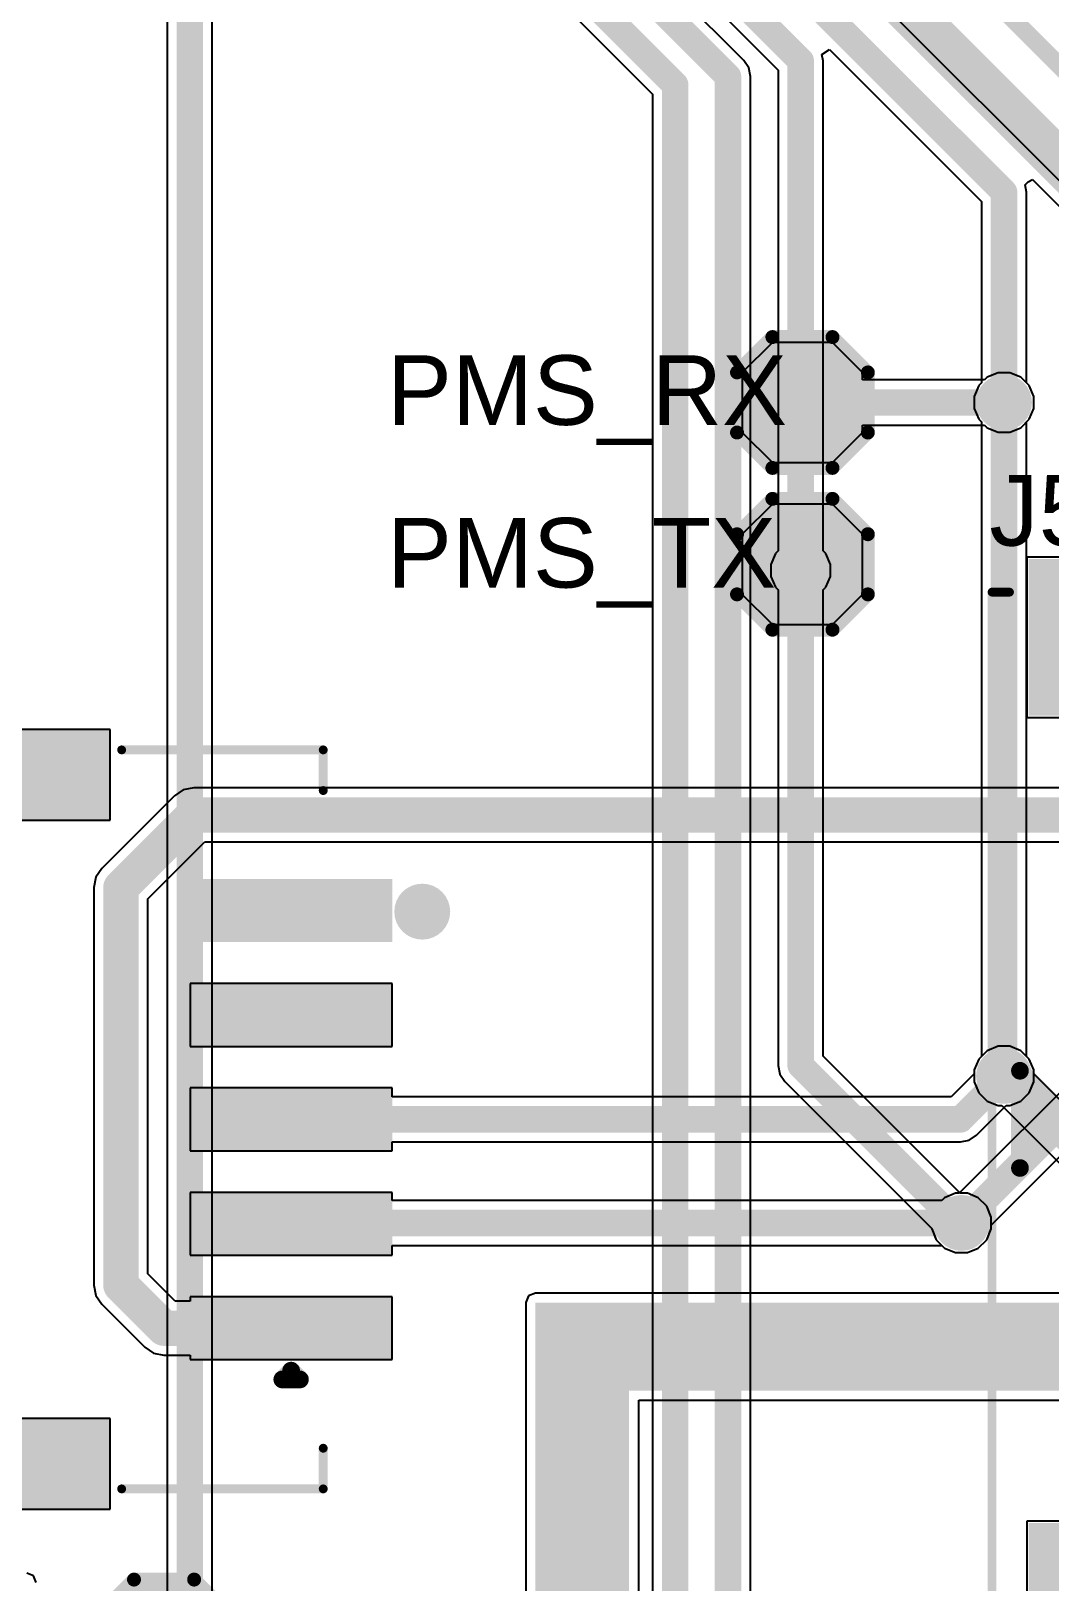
# Model space of a CAD drawing. Header units: millimetres. Extents: x -0.27 to 3.94, y -1.19 to 3.
# Drawn here: x 3.025 to 3.601, y 1.048 to 1.925 of the extents above; entities that cross this region are included whole.
import ezdxf

# ---------------------------------------------------------------- set-up
doc = ezdxf.new("R2010")
doc.units = ezdxf.units.MM
doc.header["$MEASUREMENT"] = 0
for name, color, linetype in [('BottomLayer', 5, 'Continuous'), ('BottomSolder', 6, 'Continuous'), ('Mechanical2', 216, 'Continuous'), ('TopLayer', 1, 'Continuous'), ('TopOverlay', 2, 'Continuous'), ('TopPaste', 8, 'Continuous'), ('TopSolder', 216, 'Continuous'), ('ViaHoleLayer', 16, 'Continuous')]:
    doc.layers.add(name, color=color, linetype=linetype)
doc.styles.add('Arial', font='', dxfattribs={"height": 0.2})
doc.styles.get('Arial').set_extended_font_data('Arial')

# ---------------------------------------------------------------- blocks, each defined once
blk = doc.blocks.new('T__________117')
at = {"layer": 'TopLayer'}
blk.add_hatch(color=1, dxfattribs=at).paths.add_polyline_path([(0.015, 0.03), (-0.015, 0.03), (-0.03, 0.015), (-0.03, -0.015), (-0.015, -0.03), (0.015, -0.03), (0.03, -0.015), (0.03, 0.015)])
at = {"layer": 'TopPaste'}
blk.add_hatch(color=8, dxfattribs=at).paths.add_polyline_path([(0.015, 0.03), (-0.015, 0.03), (-0.03, 0.015), (-0.03, -0.015), (-0.015, -0.03), (0.015, -0.03), (0.03, -0.015), (0.03, 0.015)])
at = {"layer": 'TopSolder'}
blk.add_hatch(color=216, dxfattribs=at).paths.add_polyline_path([(0.017, 0.034), (-0.017, 0.034), (-0.034, 0.017), (-0.034, -0.017), (-0.017, -0.034), (0.017, -0.034), (0.034, -0.017), (0.034, 0.017)])
at = {"layer": 'TopOverlay', "const_width": 0.00787}
for points in [[(-0.037, 0.017), (-0.017, 0.037)], [(-0.017, 0.037), (0.017, 0.037)], [(-0.017, 0.037), (0.017, 0.037)], [(0.017, 0.037), (0.037, 0.017)], [(-0.037, -0.017), (-0.037, 0.017)], [(0.037, -0.017), (0.037, 0.017)], [(-0.037, -0.017), (-0.017, -0.037)], [(0.017, -0.037), (0.037, -0.017)], [(-0.017, -0.037), (0.017, -0.037)], [(-0.017, -0.037), (0.017, -0.037)]]:
    blk.add_lwpolyline(points, dxfattribs=at)
at = {"layer": 'TopOverlay', "const_width": 0.00394}
for points in [[(-0.01897, 0.037, 1), (-0.01503, 0.037, 1)], [(-0.01897, 0.037, 1), (-0.01503, 0.037, 1)], [(-0.01897, 0.037, 1), (-0.01503, 0.037, 1)], [(0.01503, 0.037, 1), (0.01897, 0.037, 1)], [(0.01503, 0.037, 1), (0.01897, 0.037, 1)], [(0.01503, 0.037, 1), (0.01897, 0.037, 1)], [(-0.03897, 0.017, 1), (-0.03503, 0.017, 1)], [(-0.03897, 0.017, 1), (-0.03503, 0.017, 1)], [(0.03503, 0.017, 1), (0.03897, 0.017, 1)], [(0.03503, 0.017, 1), (0.03897, 0.017, 1)], [(-0.03897, -0.017, 1), (-0.03503, -0.017, 1)], [(-0.03897, -0.017, 1), (-0.03503, -0.017, 1)], [(0.03503, -0.017, 1), (0.03897, -0.017, 1)], [(0.03503, -0.017, 1), (0.03897, -0.017, 1)], [(-0.01897, -0.037, 1), (-0.01503, -0.037, 1)], [(-0.01897, -0.037, 1), (-0.01503, -0.037, 1)], [(-0.01897, -0.037, 1), (-0.01503, -0.037, 1)], [(0.01503, -0.037, 1), (0.01897, -0.037, 1)], [(0.01503, -0.037, 1), (0.01897, -0.037, 1)], [(0.01503, -0.037, 1), (0.01897, -0.037, 1)]]:
    blk.add_lwpolyline(points, format="xyb", close=True, dxfattribs=at)
blk = doc.blocks.new('T__________118')
at = {"layer": 'TopLayer'}
blk.add_hatch(color=1, dxfattribs=at).paths.add_polyline_path([(0.015, 0.03), (-0.015, 0.03), (-0.03, 0.015), (-0.03, -0.015), (-0.015, -0.03), (0.015, -0.03), (0.03, -0.015), (0.03, 0.015)])
at = {"layer": 'TopPaste'}
blk.add_hatch(color=8, dxfattribs=at).paths.add_polyline_path([(0.015, 0.03), (-0.015, 0.03), (-0.03, 0.015), (-0.03, -0.015), (-0.015, -0.03), (0.015, -0.03), (0.03, -0.015), (0.03, 0.015)])
at = {"layer": 'TopSolder'}
blk.add_hatch(color=216, dxfattribs=at).paths.add_polyline_path([(0.017, 0.034), (-0.017, 0.034), (-0.034, 0.017), (-0.034, -0.017), (-0.017, -0.034), (0.017, -0.034), (0.034, -0.017), (0.034, 0.017)])
at = {"layer": 'TopOverlay', "const_width": 0.00787}
for points in [[(-0.037, 0.017), (-0.017, 0.037)], [(-0.017, 0.037), (0.017, 0.037)], [(-0.017, 0.037), (0.017, 0.037)], [(0.017, 0.037), (0.037, 0.017)], [(-0.037, -0.017), (-0.037, 0.017)], [(0.037, -0.017), (0.037, 0.017)], [(-0.037, -0.017), (-0.017, -0.037)], [(0.017, -0.037), (0.037, -0.017)], [(-0.017, -0.037), (0.017, -0.037)], [(-0.017, -0.037), (0.017, -0.037)]]:
    blk.add_lwpolyline(points, dxfattribs=at)
at = {"layer": 'TopOverlay', "const_width": 0.00394}
for points in [[(-0.01897, 0.037, 1), (-0.01503, 0.037, 1)], [(-0.01897, 0.037, 1), (-0.01503, 0.037, 1)], [(-0.01897, 0.037, 1), (-0.01503, 0.037, 1)], [(0.01503, 0.037, 1), (0.01897, 0.037, 1)], [(0.01503, 0.037, 1), (0.01897, 0.037, 1)], [(0.01503, 0.037, 1), (0.01897, 0.037, 1)], [(-0.03897, 0.017, 1), (-0.03503, 0.017, 1)], [(-0.03897, 0.017, 1), (-0.03503, 0.017, 1)], [(0.03503, 0.017, 1), (0.03897, 0.017, 1)], [(0.03503, 0.017, 1), (0.03897, 0.017, 1)], [(-0.03897, -0.017, 1), (-0.03503, -0.017, 1)], [(-0.03897, -0.017, 1), (-0.03503, -0.017, 1)], [(0.03503, -0.017, 1), (0.03897, -0.017, 1)], [(0.03503, -0.017, 1), (0.03897, -0.017, 1)], [(-0.01897, -0.037, 1), (-0.01503, -0.037, 1)], [(-0.01897, -0.037, 1), (-0.01503, -0.037, 1)], [(-0.01897, -0.037, 1), (-0.01503, -0.037, 1)], [(0.01503, -0.037, 1), (0.01897, -0.037, 1)], [(0.01503, -0.037, 1), (0.01897, -0.037, 1)], [(0.01503, -0.037, 1), (0.01897, -0.037, 1)]]:
    blk.add_lwpolyline(points, format="xyb", close=True, dxfattribs=at)
blk = doc.blocks.new('T__________126')
at = {"layer": 'TopLayer'}
blk.add_hatch(color=1, dxfattribs=at).paths.add_polyline_path([(0.015, 0.03), (-0.015, 0.03), (-0.03, 0.015), (-0.03, -0.015), (-0.015, -0.03), (0.015, -0.03), (0.03, -0.015), (0.03, 0.015)])
at = {"layer": 'TopPaste'}
blk.add_hatch(color=8, dxfattribs=at).paths.add_polyline_path([(0.015, 0.03), (-0.015, 0.03), (-0.03, 0.015), (-0.03, -0.015), (-0.015, -0.03), (0.015, -0.03), (0.03, -0.015), (0.03, 0.015)])
at = {"layer": 'TopSolder'}
blk.add_hatch(color=216, dxfattribs=at).paths.add_polyline_path([(0.017, 0.034), (-0.017, 0.034), (-0.034, 0.017), (-0.034, -0.017), (-0.017, -0.034), (0.017, -0.034), (0.034, -0.017), (0.034, 0.017)])
at = {"layer": 'TopOverlay', "const_width": 0.00787}
for points in [[(-0.037, 0.017), (-0.017, 0.037)], [(-0.017, 0.037), (0.017, 0.037)], [(-0.017, 0.037), (0.017, 0.037)], [(0.017, 0.037), (0.037, 0.017)], [(-0.037, -0.017), (-0.037, 0.017)], [(0.037, -0.017), (0.037, 0.017)], [(-0.037, -0.017), (-0.017, -0.037)], [(0.017, -0.037), (0.037, -0.017)], [(-0.017, -0.037), (0.017, -0.037)], [(-0.017, -0.037), (0.017, -0.037)]]:
    blk.add_lwpolyline(points, dxfattribs=at)
at = {"layer": 'TopOverlay', "const_width": 0.00394}
for points in [[(-0.01897, 0.037, 1), (-0.01503, 0.037, 1)], [(-0.01897, 0.037, 1), (-0.01503, 0.037, 1)], [(-0.01897, 0.037, 1), (-0.01503, 0.037, 1)], [(0.01503, 0.037, 1), (0.01897, 0.037, 1)], [(0.01503, 0.037, 1), (0.01897, 0.037, 1)], [(0.01503, 0.037, 1), (0.01897, 0.037, 1)], [(-0.03897, 0.017, 1), (-0.03503, 0.017, 1)], [(-0.03897, 0.017, 1), (-0.03503, 0.017, 1)], [(0.03503, 0.017, 1), (0.03897, 0.017, 1)], [(0.03503, 0.017, 1), (0.03897, 0.017, 1)], [(-0.03897, -0.017, 1), (-0.03503, -0.017, 1)], [(-0.03897, -0.017, 1), (-0.03503, -0.017, 1)], [(0.03503, -0.017, 1), (0.03897, -0.017, 1)], [(0.03503, -0.017, 1), (0.03897, -0.017, 1)], [(-0.01897, -0.037, 1), (-0.01503, -0.037, 1)], [(-0.01897, -0.037, 1), (-0.01503, -0.037, 1)], [(-0.01897, -0.037, 1), (-0.01503, -0.037, 1)], [(0.01503, -0.037, 1), (0.01897, -0.037, 1)], [(0.01503, -0.037, 1), (0.01897, -0.037, 1)], [(0.01503, -0.037, 1), (0.01897, -0.037, 1)]]:
    blk.add_lwpolyline(points, format="xyb", close=True, dxfattribs=at)
blk = doc.blocks.new('S5B_ZR_SM4A_TF_LF__SN__141')
at = {"layer": 'TopLayer'}
for points in [[(-0.10433, 0.0187), (-0.13189, 0.0187), (-0.13189, 0.125), (-0.10433, 0.125)], [(-0.04528, 0.0187), (-0.07283, 0.0187), (-0.07283, 0.125), (-0.04528, 0.125)], [(0.01378, 0.0187), (-0.01378, 0.0187), (-0.01378, 0.125), (0.01378, 0.125)], [(0.07283, 0.0187), (0.04528, 0.0187), (0.04528, 0.125), (0.07283, 0.125)], [(0.10433, 0.125), (0.13189, 0.125), (0.13189, 0.0187), (0.10433, 0.0187)], [(-0.17323, -0.10925), (-0.21654, -0.10925), (-0.21654, -0.03445), (-0.17323, -0.03445)], [(0.17323, -0.03445), (0.21654, -0.03445), (0.21654, -0.10925), (0.17323, -0.10925)]]:
    blk.add_hatch(color=1, dxfattribs=at).paths.add_polyline_path(points)
at = {"layer": 'TopPaste'}
for points in [[(-0.10433, 0.0187), (-0.13189, 0.0187), (-0.13189, 0.125), (-0.10433, 0.125)], [(-0.04528, 0.0187), (-0.07283, 0.0187), (-0.07283, 0.125), (-0.04528, 0.125)], [(0.01378, 0.0187), (-0.01378, 0.0187), (-0.01378, 0.125), (0.01378, 0.125)], [(0.07283, 0.0187), (0.04528, 0.0187), (0.04528, 0.125), (0.07283, 0.125)], [(0.10433, 0.125), (0.13189, 0.125), (0.13189, 0.0187), (0.10433, 0.0187)], [(-0.17323, -0.10925), (-0.21654, -0.10925), (-0.21654, -0.03445), (-0.17323, -0.03445)], [(0.17323, -0.03445), (0.21654, -0.03445), (0.21654, -0.10925), (0.17323, -0.10925)]]:
    blk.add_hatch(color=8, dxfattribs=at).paths.add_polyline_path(points)
at = {"layer": 'TopSolder'}
for points in [[(-0.10033, 0.0147), (-0.13589, 0.0147), (-0.13589, 0.129), (-0.10033, 0.129)], [(-0.04128, 0.0147), (-0.07683, 0.0147), (-0.07683, 0.129), (-0.04128, 0.129)], [(0.01778, 0.0147), (-0.01778, 0.0147), (-0.01778, 0.129), (0.01778, 0.129)], [(0.07683, 0.0147), (0.04128, 0.0147), (0.04128, 0.129), (0.07683, 0.129)], [(0.10033, 0.129), (0.13589, 0.129), (0.13589, 0.0147), (0.10033, 0.0147)], [(-0.16923, -0.11325), (-0.22054, -0.11325), (-0.22054, -0.03045), (-0.16923, -0.03045)], [(0.16923, -0.03045), (0.22054, -0.03045), (0.22054, -0.11325), (0.16923, -0.11325)]]:
    blk.add_hatch(color=216, dxfattribs=at).paths.add_polyline_path(points)
at = {"layer": 'TopOverlay'}
for points, const_width in [([(-0.209, -0.024), (-0.209, 0.09)], 0.005), ([(-0.186, 0.09), (-0.209, 0.09)], 0.005), ([(0.209, 0.09), (0.186, 0.09)], 0.005), ([(0.209, -0.024), (0.209, 0.09)], 0.005), ([(0.14211, 0.07185), (0.14711, 0.07685)], 0.01), ([(0.14711, 0.06685), (0.14711, 0.07685)], 0.01), ([(0.14711, 0.06685), (0.14211, 0.07185)], 0.01), ([(-0.209, -0.151), (-0.209, -0.119)], 0.005), ([(-0.112, -0.13), (-0.102, -0.12)], 0.01), ([(-0.078, -0.12), (-0.102, -0.12)], 0.01), ([(0.209, -0.151), (0.209, -0.119)], 0.005), ([(-0.112, -0.142), (-0.112, -0.13)], 0.01), ([(0.209, -0.151), (-0.209, -0.151)], 0.005)]:
    blk.add_lwpolyline(points, dxfattribs=dict(at, const_width=const_width))
for points, const_width in [([(-0.21025, 0.09, 1), (-0.20775, 0.09, 1)], 0.0025), ([(-0.21025, 0.09, 1), (-0.20775, 0.09, 1)], 0.0025), ([(-0.18725, 0.09, 1), (-0.18475, 0.09, 1)], 0.0025), ([(0.18475, 0.09, 1), (0.18725, 0.09, 1)], 0.0025), ([(0.20775, 0.09, 1), (0.21025, 0.09, 1)], 0.0025), ([(0.20775, 0.09, 1), (0.21025, 0.09, 1)], 0.0025), ([(0.14461, 0.07685, 1), (0.14961, 0.07685, 1)], 0.005), ([(0.14461, 0.07685, 1), (0.14961, 0.07685, 1)], 0.005), ([(0.13961, 0.07185, 1), (0.14461, 0.07185, 1)], 0.005), ([(0.13961, 0.07185, 1), (0.14461, 0.07185, 1)], 0.005), ([(0.14461, 0.06685, 1), (0.14961, 0.06685, 1)], 0.005), ([(0.14461, 0.06685, 1), (0.14961, 0.06685, 1)], 0.005), ([(-0.21025, -0.024, 1), (-0.20775, -0.024, 1)], 0.0025), ([(0.20775, -0.024, 1), (0.21025, -0.024, 1)], 0.0025), ([(-0.21025, -0.119, 1), (-0.20775, -0.119, 1)], 0.0025), ([(-0.1045, -0.12, 1), (-0.0995, -0.12, 1)], 0.005), ([(-0.1045, -0.12, 1), (-0.0995, -0.12, 1)], 0.005), ([(-0.0805, -0.12, 1), (-0.0755, -0.12, 1)], 0.005), ([(0.20775, -0.119, 1), (0.21025, -0.119, 1)], 0.0025), ([(-0.1145, -0.13, 1), (-0.1095, -0.13, 1)], 0.005), ([(-0.1145, -0.13, 1), (-0.1095, -0.13, 1)], 0.005), ([(-0.1145, -0.142, 1), (-0.1095, -0.142, 1)], 0.005), ([(-0.21025, -0.151, 1), (-0.20775, -0.151, 1)], 0.0025), ([(-0.21025, -0.151, 1), (-0.20775, -0.151, 1)], 0.0025), ([(0.20775, -0.151, 1), (0.21025, -0.151, 1)], 0.0025), ([(0.20775, -0.151, 1), (0.21025, -0.151, 1)], 0.0025)]:
    blk.add_lwpolyline(points, format="xyb", close=True, dxfattribs=dict(at, const_width=const_width))
blk.add_text('PCB Edge', height=0.031496, dxfattribs=at).set_placement((-0.07, -0.13006))
blk = doc.blocks.new('53261_0871_142')
at = {"layer": 'TopLayer'}
for points in [[(-0.18799, 0.08858), (-0.1565, 0.08858), (-0.1565, 0.02559), (-0.18799, 0.02559)], [(-0.13878, 0.08858), (-0.10728, 0.08858), (-0.10728, 0.02559), (-0.13878, 0.02559)], [(-0.08957, 0.08858), (-0.05807, 0.08858), (-0.05807, 0.02559), (-0.08957, 0.02559)], [(-0.04035, 0.08858), (-0.00886, 0.08858), (-0.00886, 0.02559), (-0.04035, 0.02559)], [(0.00886, 0.08858), (0.04035, 0.08858), (0.04035, 0.02559), (0.00886, 0.02559)], [(0.05807, 0.08858), (0.08957, 0.08858), (0.08957, 0.02559), (0.05807, 0.02559)], [(0.10728, 0.08858), (0.13878, 0.08858), (0.13878, 0.02559), (0.10728, 0.02559)], [(0.1565, 0.08858), (0.18799, 0.08858), (0.18799, 0.02559), (0.1565, 0.02559)], [(-0.31398, 0.00197), (-0.2313, 0.00197), (-0.2313, -0.11614), (-0.31398, -0.11614)], [(0.2313, 0.00197), (0.31398, 0.00197), (0.31398, -0.11614), (0.2313, -0.11614)]]:
    blk.add_hatch(color=1, dxfattribs=at).paths.add_polyline_path(points)
at = {"layer": 'TopOverlay'}
blk.add_hatch(color=2, dxfattribs=at).paths.add_polyline_path([(-0.0165, -0.124), (0.0175, -0.124), (0.0175, -0.11025), (-0.0165, -0.11025)])
at = {"layer": 'TopPaste'}
for points in [[(-0.18799, 0.08858), (-0.1565, 0.08858), (-0.1565, 0.02559), (-0.18799, 0.02559)], [(-0.13878, 0.08858), (-0.10728, 0.08858), (-0.10728, 0.02559), (-0.13878, 0.02559)], [(-0.08957, 0.08858), (-0.05807, 0.08858), (-0.05807, 0.02559), (-0.08957, 0.02559)], [(-0.04035, 0.08858), (-0.00886, 0.08858), (-0.00886, 0.02559), (-0.04035, 0.02559)], [(0.00886, 0.08858), (0.04035, 0.08858), (0.04035, 0.02559), (0.00886, 0.02559)], [(0.05807, 0.08858), (0.08957, 0.08858), (0.08957, 0.02559), (0.05807, 0.02559)], [(0.10728, 0.08858), (0.13878, 0.08858), (0.13878, 0.02559), (0.10728, 0.02559)], [(0.1565, 0.08858), (0.18799, 0.08858), (0.18799, 0.02559), (0.1565, 0.02559)], [(-0.31398, 0.00197), (-0.2313, 0.00197), (-0.2313, -0.11614), (-0.31398, -0.11614)], [(0.2313, 0.00197), (0.31398, 0.00197), (0.31398, -0.11614), (0.2313, -0.11614)]]:
    blk.add_hatch(color=8, dxfattribs=at).paths.add_polyline_path(points)
at = {"layer": 'TopSolder'}
for points in [[(-0.19099, 0.09158), (-0.1535, 0.09158), (-0.1535, 0.02259), (-0.19099, 0.02259)], [(-0.14178, 0.09158), (-0.10428, 0.09158), (-0.10428, 0.02259), (-0.14178, 0.02259)], [(-0.09257, 0.09158), (-0.05507, 0.09158), (-0.05507, 0.02259), (-0.09257, 0.02259)], [(-0.04335, 0.09158), (-0.00586, 0.09158), (-0.00586, 0.02259), (-0.04335, 0.02259)], [(0.00586, 0.09158), (0.04335, 0.09158), (0.04335, 0.02259), (0.00586, 0.02259)], [(0.05507, 0.09158), (0.09257, 0.09158), (0.09257, 0.02259), (0.05507, 0.02259)], [(0.10428, 0.09158), (0.14178, 0.09158), (0.14178, 0.02259), (0.10428, 0.02259)], [(0.1535, 0.09158), (0.19099, 0.09158), (0.19099, 0.02259), (0.1535, 0.02259)], [(-0.31698, 0.00497), (-0.2283, 0.00497), (-0.2283, -0.11914), (-0.31698, -0.11914)], [(0.2283, 0.00497), (0.31698, 0.00497), (0.31698, -0.11914), (0.2283, -0.11914)]]:
    blk.add_hatch(color=216, dxfattribs=at).paths.add_polyline_path(points)
at = {"layer": 'TopOverlay'}
for points, const_width in [([(-0.209, 0.076), (-0.209, 0.096)], 0.01), ([(-0.199, 0.086), (-0.209, 0.096)], 0.01), ([(-0.209, 0.076), (-0.199, 0.086)], 0.01), ([(-0.20059, 0.06496), (-0.29823, 0.06496)], 0.005), ([(-0.29823, 0.01378), (-0.29823, 0.06496)], 0.005), ([(0.29823, 0.06496), (0.20059, 0.06496)], 0.005), ([(0.29823, 0.01378), (0.29823, 0.06496)], 0.005), ([(-0.0275, -0.124), (0, -0.0965)], 0.01), ([(0.0275, -0.124), (0, -0.0965)], 0.01), ([(0.0275, -0.124), (-0.0275, -0.124)], 0.01), ([(-0.29823, -0.13976), (-0.29823, -0.12992)], 0.005), ([(0.29823, -0.13976), (0.29823, -0.12992)], 0.005), ([(0.29823, -0.13976), (-0.29823, -0.13976)], 0.005)]:
    blk.add_lwpolyline(points, dxfattribs=dict(at, const_width=const_width))
for points, const_width in [([(-0.2115, 0.096, 1), (-0.2065, 0.096, 1)], 0.005), ([(-0.2115, 0.096, 1), (-0.2065, 0.096, 1)], 0.005), ([(-0.2015, 0.086, 1), (-0.1965, 0.086, 1)], 0.005), ([(-0.2015, 0.086, 1), (-0.1965, 0.086, 1)], 0.005), ([(-0.2115, 0.076, 1), (-0.2065, 0.076, 1)], 0.005), ([(-0.2115, 0.076, 1), (-0.2065, 0.076, 1)], 0.005), ([(-0.29948, 0.06496, 1), (-0.29698, 0.06496, 1)], 0.0025), ([(-0.29948, 0.06496, 1), (-0.29698, 0.06496, 1)], 0.0025), ([(-0.20184, 0.06496, 1), (-0.19934, 0.06496, 1)], 0.0025), ([(0.19934, 0.06496, 1), (0.20184, 0.06496, 1)], 0.0025), ([(0.29698, 0.06496, 1), (0.29948, 0.06496, 1)], 0.0025), ([(0.29698, 0.06496, 1), (0.29948, 0.06496, 1)], 0.0025), ([(-0.29948, 0.01378, 1), (-0.29698, 0.01378, 1)], 0.0025), ([(0.29698, 0.01378, 1), (0.29948, 0.01378, 1)], 0.0025), ([(-0.0025, -0.0965, 1), (0.0025, -0.0965, 1)], 0.005), ([(-0.0025, -0.0965, 1), (0.0025, -0.0965, 1)], 0.005), ([(-0.03, -0.124, 1), (-0.025, -0.124, 1)], 0.005), ([(-0.03, -0.124, 1), (-0.025, -0.124, 1)], 0.005), ([(0.025, -0.124, 1), (0.03, -0.124, 1)], 0.005), ([(0.025, -0.124, 1), (0.03, -0.124, 1)], 0.005), ([(-0.29948, -0.12992, 1), (-0.29698, -0.12992, 1)], 0.0025), ([(0.29698, -0.12992, 1), (0.29948, -0.12992, 1)], 0.0025), ([(-0.29948, -0.13976, 1), (-0.29698, -0.13976, 1)], 0.0025), ([(-0.29948, -0.13976, 1), (-0.29698, -0.13976, 1)], 0.0025), ([(0.29698, -0.13976, 1), (0.29948, -0.13976, 1)], 0.0025), ([(0.29698, -0.13976, 1), (0.29948, -0.13976, 1)], 0.0025)]:
    blk.add_lwpolyline(points, format="xyb", close=True, dxfattribs=dict(at, const_width=const_width))

msp = doc.modelspace()

# ---------------------------------------------------------------- hatches: boundary and pattern name
at = {"layer": 'BottomLayer'}
h = msp.add_hatch(color=5, dxfattribs=at)
edge = h.paths.add_edge_path()
edge.add_arc((3.575, 1.715), 0.01181, 0, 360)
h = msp.add_hatch(color=5, dxfattribs=at)
edge = h.paths.add_edge_path()
edge.add_arc((3.46, 1.62), 0.01181, 0, 360)
h = msp.add_hatch(color=5, dxfattribs=at)
edge = h.paths.add_edge_path()
edge.add_arc((3.246, 1.427), 0.01181, 0, 360)
h = msp.add_hatch(color=5, dxfattribs=at)
edge = h.paths.add_edge_path()
edge.add_arc((3.575, 1.33411), 0.01181, 0, 360)
h = msp.add_hatch(color=5, dxfattribs=at)
edge = h.paths.add_edge_path()
edge.add_arc((3.55094, 1.25094), 0.01181, 0, 360)
at = {"layer": 'BottomSolder'}
h = msp.add_hatch(color=6, dxfattribs=at)
edge = h.paths.add_edge_path()
edge.add_arc((3.575, 1.715), 0.01581, 0, 360)
h = msp.add_hatch(color=6, dxfattribs=at)
edge = h.paths.add_edge_path()
edge.add_arc((3.46, 1.62), 0.01581, 0, 360)
h = msp.add_hatch(color=6, dxfattribs=at)
edge = h.paths.add_edge_path()
edge.add_arc((3.246, 1.427), 0.01581, 0, 360)
h = msp.add_hatch(color=6, dxfattribs=at)
edge = h.paths.add_edge_path()
edge.add_arc((3.575, 1.33411), 0.01581, 0, 360)
h = msp.add_hatch(color=6, dxfattribs=at)
edge = h.paths.add_edge_path()
edge.add_arc((3.55094, 1.25094), 0.01581, 0, 360)
at = {"layer": 'TopLayer'}
h = msp.add_hatch(color=1, dxfattribs=at)
edge = h.paths.add_edge_path()
edge.add_arc((3.575, 1.715), 0.01181, 0, 360)
h = msp.add_hatch(color=1, dxfattribs=at)
edge = h.paths.add_edge_path()
edge.add_arc((3.46, 1.62), 0.01181, 0, 360)
h = msp.add_hatch(color=1, dxfattribs=at)
edge = h.paths.add_edge_path()
edge.add_arc((3.246, 1.427), 0.01181, 0, 360)
h = msp.add_hatch(color=1, dxfattribs=at)
edge = h.paths.add_edge_path()
edge.add_arc((3.575, 1.33411), 0.01181, 0, 360)
h = msp.add_hatch(color=1, dxfattribs=at)
edge = h.paths.add_edge_path()
edge.add_arc((3.55094, 1.25094), 0.01181, 0, 360)
for points in [[(3.68243, 1.156), (3.68243, 1.20584), (3.31, 1.20584), (3.31, 1.156)], [(3.31, 0.43412), (3.363, 0.43412), (3.363, 1.20517), (3.31, 1.20517)]]:
    msp.add_hatch(color=1, dxfattribs=at).paths.add_polyline_path(points)
at = {"layer": 'TopSolder'}
h = msp.add_hatch(color=216, dxfattribs=at)
edge = h.paths.add_edge_path()
edge.add_arc((3.575, 1.715), 0.01581, 0, 360)
h = msp.add_hatch(color=216, dxfattribs=at)
edge = h.paths.add_edge_path()
edge.add_arc((3.46, 1.62), 0.01581, 0, 360)
h = msp.add_hatch(color=216, dxfattribs=at)
edge = h.paths.add_edge_path()
edge.add_arc((3.246, 1.427), 0.01581, 0, 360)
h = msp.add_hatch(color=216, dxfattribs=at)
edge = h.paths.add_edge_path()
edge.add_arc((3.575, 1.33411), 0.01581, 0, 360)
h = msp.add_hatch(color=216, dxfattribs=at)
edge = h.paths.add_edge_path()
edge.add_arc((3.55094, 1.25094), 0.01581, 0, 360)
at = {"layer": 'ViaHoleLayer'}
h = msp.add_hatch(color=16, dxfattribs=at)
edge = h.paths.add_edge_path()
edge.add_arc((3.575, 1.715), 0.00591, 0, 360)
h = msp.add_hatch(color=16, dxfattribs=at)
edge = h.paths.add_edge_path()
edge.add_arc((3.46, 1.62), 0.00591, 0, 360)
h = msp.add_hatch(color=16, dxfattribs=at)
edge = h.paths.add_edge_path()
edge.add_arc((3.246, 1.427), 0.00591, 0, 360)
h = msp.add_hatch(color=16, dxfattribs=at)
edge = h.paths.add_edge_path()
edge.add_arc((3.575, 1.33411), 0.00591, 0, 360)
h = msp.add_hatch(color=16, dxfattribs=at)
edge = h.paths.add_edge_path()
edge.add_arc((3.55094, 1.25094), 0.00591, 0, 360)

# ---------------------------------------------------------------- linework, layer by layer
at = {"layer": 'BottomLayer'}
for p, q in [((3.4279, 1.90839), (2.81727, 2.51901)), ((2.88275, 2.38298), (3.37626, 1.88947)), ((3.07029, 2.27998), (3.44726, 1.90301)), ((3.10178, 2.08919), (3.10178, 0.71549)), ((3.12727, 0.72077), (3.12727, 2.09447)), ((3.47203, 1.91187), (3.47636, 1.91461)), ((3.47636, 1.91461), (3.56226, 1.82872)), ((3.43066, 1.90425), (3.4279, 1.90839)), ((3.43163, 1.89938), (3.43066, 1.90425)), ((3.47275, 1.90829), (3.47203, 1.91187)), ((3.47275, 1.63103), (3.47275, 1.90829)), ((3.43163, 1.03957), (3.43163, 1.89938)), ((3.44726, 1.90301), (3.44726, 1.63103)), ((3.37626, 1.88947), (3.37626, 1.01484)), ((3.58692, 1.83813), (3.58869, 1.83986)), ((3.58775, 1.834), (3.58692, 1.83813)), ((3.58775, 1.72603), (3.58775, 1.834)), ((3.58869, 1.83986), (3.59105, 1.84107)), ((3.59105, 1.84107), (3.80626, 1.62587)), ((3.56226, 1.82872), (3.56226, 1.72603)), ((3.56075, 1.72452), (3.55819, 1.71834)), ((3.56226, 1.72603), (3.56075, 1.72452)), ((3.58925, 1.72452), (3.58775, 1.72603)), ((3.59181, 1.71834), (3.58925, 1.72452)), ((3.55819, 1.71834), (3.55819, 1.71166)), ((3.55819, 1.71166), (3.56075, 1.70548)), ((3.58925, 1.70548), (3.59181, 1.71166)), ((3.59181, 1.71166), (3.59181, 1.71834)), ((3.56075, 1.70548), (3.56226, 1.70397)), ((3.56226, 1.70397), (3.56226, 1.34514)), ((3.58775, 1.70397), (3.58925, 1.70548)), ((3.58775, 1.34514), (3.58775, 1.70397)), ((3.44575, 1.62952), (3.44319, 1.62334)), ((3.44319, 1.62334), (3.44319, 1.61666)), ((3.44726, 1.63103), (3.44575, 1.62952)), ((3.47425, 1.62952), (3.47275, 1.63103)), ((3.47681, 1.62334), (3.47425, 1.62952)), ((3.47681, 1.61666), (3.47681, 1.62334)), ((3.44319, 1.61666), (3.44575, 1.61048)), ((3.47425, 1.61048), (3.47681, 1.61666)), ((3.44575, 1.61048), (3.44726, 1.60897)), ((3.44726, 1.60897), (3.44726, 1.34)), ((3.47275, 1.60897), (3.47425, 1.61048)), ((3.47275, 1.34528), (3.47275, 1.60897)), ((3.55028, 1.26775), (3.47275, 1.34528)), ((3.56075, 1.34363), (3.55819, 1.33745)), ((3.56226, 1.34514), (3.56075, 1.34363)), ((3.58925, 1.34363), (3.58775, 1.34514)), ((3.59181, 1.33745), (3.58925, 1.34363)), ((3.44726, 1.34), (3.44823, 1.33512)), ((3.44823, 1.33512), (3.45099, 1.33099)), ((3.55819, 1.33745), (3.55819, 1.33076)), ((3.59181, 1.33532), (3.59181, 1.33745)), ((3.62949, 1.29764), (3.59181, 1.33532)), ((3.45099, 1.33099), (3.53413, 1.24785)), ((3.55819, 1.33076), (3.56075, 1.32458)), ((3.56075, 1.32458), (3.56548, 1.31985)), ((3.56548, 1.31985), (3.57166, 1.3173)), ((3.57166, 1.3173), (3.57379, 1.3173)), ((3.57379, 1.3173), (3.6152, 1.27588)), ((3.55428, 1.26775), (3.55028, 1.26775)), ((3.56046, 1.26519), (3.55428, 1.26775)), ((3.56519, 1.26046), (3.56046, 1.26519)), ((3.56775, 1.25428), (3.56519, 1.26046)), ((3.53413, 1.24785), (3.53413, 1.24759)), ((3.53413, 1.24759), (3.53669, 1.24141)), ((3.56519, 1.24141), (3.56775, 1.24759)), ((3.56775, 1.24759), (3.56775, 1.25428)), ((3.53669, 1.24141), (3.54141, 1.23669)), ((3.56046, 1.23669), (3.56519, 1.24141)), ((3.54141, 1.23669), (3.54759, 1.23413)), ((3.54759, 1.23413), (3.55428, 1.23413)), ((3.55428, 1.23413), (3.56046, 1.23669))]:
    msp.add_line(p, q, dxfattribs=at)
at = {"layer": 'BottomLayer', "const_width": 0.015}
for points in [[(2.80826, 2.51), (3.41888, 1.89938)], [(2.7992, 2.48455), (3.389, 1.89475)], [(3.064, 2.345), (3.575, 1.834)], [(3.124, 2.32615), (3.819, 1.63115)], [(3.0715, 2.29679), (3.46, 1.90829)], [(3.11453, 0.71549), (3.11453, 2.09447)], [(3.46, 1.62), (3.46, 1.90829)], [(3.41888, 1.0343), (3.41888, 1.89938)], [(3.389, 1.011), (3.389, 1.89475)], [(3.575, 1.715), (3.575, 1.834)], [(3.575, 1.33411), (3.575, 1.715)], [(3.46, 1.34), (3.46, 1.62)], [(3.46, 1.34), (3.54906, 1.25094)], [(3.57521, 1.3339), (3.62421, 1.28489)], [(3.54906, 1.25094), (3.55094, 1.25094)]]:
    msp.add_lwpolyline(points, dxfattribs=at)
at = {"layer": 'BottomLayer', "const_width": 0.0075}
for points in [[(3.45625, 1.90829, 1), (3.46375, 1.90829, 1)], [(3.45625, 1.90829, 1), (3.46375, 1.90829, 1)], [(3.41513, 1.89938, 1), (3.42263, 1.89938, 1)], [(3.41513, 1.89938, 1), (3.42263, 1.89938, 1)], [(3.38525, 1.89475, 1), (3.39275, 1.89475, 1)], [(3.38525, 1.89475, 1), (3.39275, 1.89475, 1)], [(3.57125, 1.834, 1), (3.57875, 1.834, 1)], [(3.57125, 1.834, 1), (3.57875, 1.834, 1)], [(3.57125, 1.715, 1), (3.57875, 1.715, 1)], [(3.57125, 1.715, 1), (3.57875, 1.715, 1)], [(3.45625, 1.62, 1), (3.46375, 1.62, 1)], [(3.45625, 1.62, 1), (3.46375, 1.62, 1)], [(3.45625, 1.34, 1), (3.46375, 1.34, 1)], [(3.45625, 1.34, 1), (3.46375, 1.34, 1)], [(3.57125, 1.33411, 1), (3.57875, 1.33411, 1)], [(3.57146, 1.3339, 1), (3.57896, 1.3339, 1)], [(3.54531, 1.25094, 1), (3.55281, 1.25094, 1)], [(3.54531, 1.25094, 1), (3.55281, 1.25094, 1)], [(3.54719, 1.25094, 1), (3.55469, 1.25094, 1)]]:
    msp.add_lwpolyline(points, format="xyb", close=True, dxfattribs=at)
at = {"layer": 'Mechanical2', "const_width": 0.01}
msp.add_lwpolyline([(2.7559, 2.7559), (3.937, 1.5748)], dxfattribs=at)
at = {"layer": 'TopLayer'}
for p, q in [((3.26072, 2.18601), (3.8742, 1.57253)), ((3.444, 1.749), (3.427, 1.732)), ((3.478, 1.749), (3.444, 1.749)), ((3.495, 1.732), (3.478, 1.749)), ((3.427, 1.732), (3.427, 1.698)), ((3.495, 1.72775), (3.495, 1.732)), ((3.56548, 1.72925), (3.56397, 1.72775)), ((3.57166, 1.73181), (3.56548, 1.72925)), ((3.57834, 1.73181), (3.57166, 1.73181)), ((3.58452, 1.72925), (3.57834, 1.73181)), ((3.58925, 1.72452), (3.58452, 1.72925)), ((3.56397, 1.72775), (3.495, 1.72775)), ((3.59181, 1.71834), (3.58925, 1.72452)), ((3.58925, 1.70548), (3.59181, 1.71166)), ((3.59181, 1.71166), (3.59181, 1.71834)), ((3.495, 1.698), (3.495, 1.70226)), ((3.495, 1.70226), (3.56397, 1.70226)), ((3.56397, 1.70226), (3.56548, 1.70075)), ((3.58452, 1.70075), (3.58925, 1.70548)), ((3.427, 1.698), (3.444, 1.681)), ((3.478, 1.681), (3.495, 1.698)), ((3.56548, 1.70075), (3.57166, 1.69819)), ((3.57166, 1.69819), (3.57834, 1.69819)), ((3.57834, 1.69819), (3.58452, 1.70075)), ((3.444, 1.681), (3.478, 1.681)), ((3.444, 1.65748), (3.427, 1.64048)), ((3.478, 1.65748), (3.444, 1.65748)), ((3.495, 1.64048), (3.478, 1.65748)), ((3.427, 1.64048), (3.427, 1.60648)), ((3.495, 1.60648), (3.495, 1.64048)), ((3.71397, 1.62748), (3.58786, 1.62748)), ((3.58786, 1.62748), (3.58786, 1.5368)), ((3.427, 1.60648), (3.444, 1.58948)), ((3.478, 1.58948), (3.495, 1.60648)), ((3.444, 1.58948), (3.478, 1.58948)), ((3.58786, 1.5368), (3.71397, 1.5368)), ((3.06955, 1.53004), (2.98675, 1.53004)), ((3.06955, 1.47873), (3.06955, 1.53004)), ((3.10593, 1.49256), (3.06477, 1.4514)), ((3.11089, 1.49587), (3.10593, 1.49256)), ((3.11674, 1.49704), (3.11089, 1.49587)), ((3.72818, 1.49704), (3.11674, 1.49704)), ((2.98675, 1.47873), (3.06955, 1.47873)), ((3.09088, 1.43425), (3.12308, 1.46645)), ((3.12308, 1.46645), (3.72818, 1.46645)), ((3.06477, 1.4514), (3.06145, 1.44644)), ((3.06145, 1.44644), (3.06029, 1.44058)), ((3.06029, 1.44058), (3.06029, 1.21575)), ((3.09088, 1.22209), (3.09088, 1.43425)), ((3.229, 1.38633), (3.1147, 1.38633)), ((3.1147, 1.38633), (3.1147, 1.35078)), ((3.229, 1.35078), (3.229, 1.38633)), ((3.1147, 1.35078), (3.229, 1.35078)), ((3.62509, 1.34312), (3.54972, 1.26775)), ((3.56075, 1.34363), (3.55819, 1.33745)), ((3.56548, 1.34836), (3.56075, 1.34363)), ((3.57166, 1.35092), (3.56548, 1.34836)), ((3.57834, 1.35092), (3.57166, 1.35092)), ((3.58452, 1.34836), (3.57834, 1.35092)), ((3.58925, 1.34363), (3.58452, 1.34836)), ((3.59181, 1.33745), (3.58925, 1.34363)), ((3.55819, 1.33532), (3.54512, 1.32225)), ((3.55819, 1.33745), (3.55819, 1.33532)), ((3.59181, 1.33076), (3.59181, 1.33745)), ((3.229, 1.32728), (3.1147, 1.32728)), ((3.1147, 1.32728), (3.1147, 1.29172)), ((3.229, 1.32225), (3.229, 1.32728)), ((3.58925, 1.32458), (3.59181, 1.33076)), ((3.54512, 1.32225), (3.229, 1.32225)), ((3.55941, 1.30049), (3.57621, 1.3173)), ((3.56775, 1.24972), (3.63939, 1.32136)), ((3.57621, 1.3173), (3.57834, 1.3173)), ((3.57834, 1.3173), (3.58452, 1.31985)), ((3.58452, 1.31985), (3.58925, 1.32458)), ((3.55527, 1.29773), (3.55941, 1.30049)), ((3.1147, 1.29172), (3.229, 1.29172)), ((3.229, 1.29172), (3.229, 1.29676)), ((3.229, 1.29676), (3.55039, 1.29676)), ((3.55039, 1.29676), (3.55527, 1.29773)), ((3.229, 1.26822), (3.1147, 1.26822)), ((3.1147, 1.26822), (3.1147, 1.23267)), ((3.229, 1.26368), (3.229, 1.26822)), ((3.53991, 1.26368), (3.229, 1.26368)), ((3.54141, 1.26519), (3.53991, 1.26368)), ((3.54759, 1.26775), (3.54141, 1.26519)), ((3.54972, 1.26775), (3.54759, 1.26775)), ((3.56519, 1.24141), (3.56775, 1.24759)), ((3.56775, 1.24759), (3.56775, 1.24972)), ((3.229, 1.23267), (3.229, 1.23819)), ((3.229, 1.23819), (3.53991, 1.23819)), ((3.53991, 1.23819), (3.54141, 1.23669)), ((3.56046, 1.23669), (3.56519, 1.24141)), ((3.1147, 1.23267), (3.229, 1.23267)), ((3.54141, 1.23669), (3.54759, 1.23413)), ((3.54759, 1.23413), (3.55428, 1.23413)), ((3.55428, 1.23413), (3.56046, 1.23669)), ((3.10628, 1.20668), (3.09088, 1.22209)), ((3.06029, 1.21575), (3.06145, 1.2099)), ((3.31, 1.21125), (3.30617, 1.20966)), ((3.68243, 1.21125), (3.31, 1.21125)), ((3.06145, 1.2099), (3.06477, 1.20494)), ((3.06477, 1.20494), (3.08914, 1.18058)), ((3.1147, 1.20668), (3.10628, 1.20668)), ((3.229, 1.20917), (3.1147, 1.20917)), ((3.1147, 1.20917), (3.1147, 1.20668)), ((3.229, 1.17361), (3.229, 1.20917)), ((3.30617, 1.20966), (3.30459, 1.20584)), ((3.30459, 1.20584), (3.30459, 1.156)), ((3.08914, 1.18058), (3.0941, 1.17726)), ((3.0941, 1.17726), (3.09995, 1.1761)), ((3.09995, 1.1761), (3.1147, 1.1761)), ((3.1147, 1.1761), (3.1147, 1.17361)), ((3.1147, 1.17361), (3.229, 1.17361)), ((3.30459, 1.156), (3.30459, 1.156)), ((3.30459, 1.156), (3.30459, 0.48453)), ((3.36841, 0.97986), (3.36841, 1.15059)), ((3.36841, 1.15059), (3.68243, 1.15059)), ((3.06955, 1.14027), (2.98675, 1.14027)), ((3.06955, 1.08896), (3.06955, 1.14027)), ((2.99337, 1.08896), (3.06955, 1.08896)), ((3.71397, 1.0822), (3.58786, 1.0822)), ((3.58786, 1.0822), (3.58786, 0.99152)), ((3.02615, 1.05133), (3.02232, 1.05291)), ((3.02773, 1.0475), (3.02615, 1.05133))]:
    msp.add_line(p, q, dxfattribs=at)
for points, const_width in [([(3.266, 2.19875), (3.90591, 1.55884)], 0.015), ([(3.461, 1.715), (3.575, 1.715)], 0.015), ([(3.07558, 1.44058), (3.11674, 1.48174)], 0.02), ([(3.11674, 1.48174), (3.76509, 1.48174)], 0.02), ([(3.07558, 1.21575), (3.07558, 1.44058)], 0.02), ([(3.55039, 1.3095), (3.575, 1.33411)], 0.015), ([(3.55094, 1.25094), (3.63411, 1.33411)], 0.015), ([(3.17185, 1.3095), (3.55039, 1.3095)], 0.015), ([(3.17185, 1.25045), (3.17234, 1.25094)], 0.015), ([(3.17234, 1.25094), (3.55094, 1.25094)], 0.015), ([(3.07558, 1.21575), (3.09995, 1.19139)], 0.02), ([(3.09995, 1.19139), (3.17185, 1.19139)], 0.02), ([(3.3365, 1.16489), (3.353, 1.18139)], 0.02), ([(3.353, 1.18139), (3.36678, 1.18139)], 0.02), ([(3.36678, 1.18139), (3.36737, 1.18198)], 0.02), ([(3.3365, 0.81275), (3.3365, 1.16489)], 0.02)]:
    msp.add_lwpolyline(points, dxfattribs=dict(at, const_width=const_width))
for points, const_width in [([(3.45725, 1.715, 1), (3.46475, 1.715, 1)], 0.0075), ([(3.57125, 1.715, 1), (3.57875, 1.715, 1)], 0.0075), ([(3.11174, 1.48174, 1), (3.12174, 1.48174, 1)], 0.01), ([(3.11174, 1.48174, 1), (3.12174, 1.48174, 1)], 0.01), ([(3.07058, 1.44058, 1), (3.08058, 1.44058, 1)], 0.01), ([(3.07058, 1.44058, 1), (3.08058, 1.44058, 1)], 0.01), ([(3.57125, 1.33411, 1), (3.57875, 1.33411, 1)], 0.0075), ([(3.1681, 1.3095, 1), (3.1756, 1.3095, 1)], 0.0075), ([(3.54664, 1.3095, 1), (3.55414, 1.3095, 1)], 0.0075), ([(3.54664, 1.3095, 1), (3.55414, 1.3095, 1)], 0.0075), ([(3.1681, 1.25045, 1), (3.1756, 1.25045, 1)], 0.0075), ([(3.16859, 1.25094, 1), (3.17609, 1.25094, 1)], 0.0075), ([(3.16859, 1.25094, 1), (3.17609, 1.25094, 1)], 0.0075), ([(3.54719, 1.25094, 1), (3.55469, 1.25094, 1)], 0.0075), ([(3.54719, 1.25094, 1), (3.55469, 1.25094, 1)], 0.0075), ([(3.07058, 1.21575, 1), (3.08058, 1.21575, 1)], 0.01), ([(3.07058, 1.21575, 1), (3.08058, 1.21575, 1)], 0.01), ([(3.09495, 1.19139, 1), (3.10495, 1.19139, 1)], 0.01), ([(3.09495, 1.19139, 1), (3.10495, 1.19139, 1)], 0.01), ([(3.16685, 1.19139, 1), (3.17685, 1.19139, 1)], 0.01), ([(3.348, 1.18139, 1), (3.358, 1.18139, 1)], 0.01), ([(3.348, 1.18139, 1), (3.358, 1.18139, 1)], 0.01), ([(3.36178, 1.18139, 1), (3.37178, 1.18139, 1)], 0.01), ([(3.36178, 1.18139, 1), (3.37178, 1.18139, 1)], 0.01), ([(3.36237, 1.18198, 1), (3.37237, 1.18198, 1)], 0.01), ([(3.3315, 1.16489, 1), (3.3415, 1.16489, 1)], 0.01), ([(3.3315, 1.16489, 1), (3.3415, 1.16489, 1)], 0.01)]:
    msp.add_lwpolyline(points, format="xyb", close=True, dxfattribs=dict(at, const_width=const_width))

# ---------------------------------------------------------------- block references
for name, p in [('T__________117', (3.461, 1.715)), ('T__________118', (3.461, 1.62348)), ('T__________126', (3.1, 1.0122))]:
    msp.add_blockref(name, p)
at = {"rotation": 270}
for name, p in [('53261_0871_142', (3.708, 1.3095)), ('S5B_ZR_SM4A_TF_LF__SN__141', (3.1, 1.3095))]:
    msp.add_blockref(name, p, dxfattribs=at)

# ---------------------------------------------------------------- texts
at = {"layer": 'TopOverlay', "style": 'Arial'}
for s, height, p in [('PMS_RX', 0.03937, (3.22609, 1.70232)), ('J5', 0.04, (3.56668, 1.63401)), ('PMS_TX', 0.03937, (3.22609, 1.61032))]:
    msp.add_text(s, height=height, dxfattribs=at).set_placement(p)

doc.saveas('drawing.dxf')
